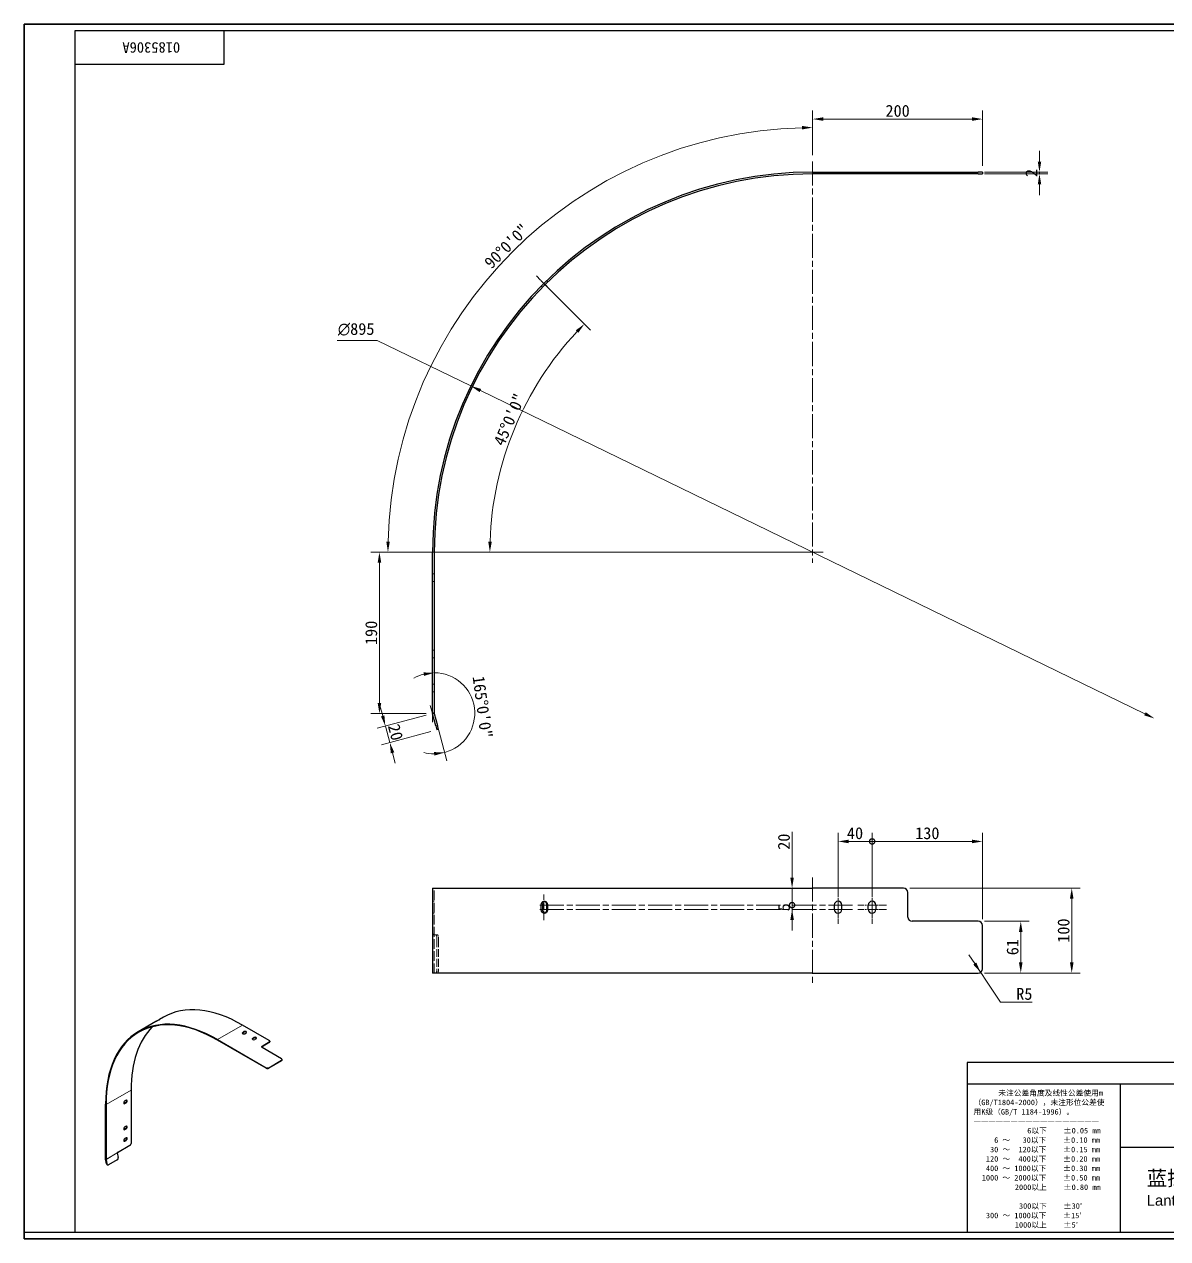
# Model space of a CAD drawing. Header units: millimetres. Extents: x 30 to 2073, y 27 to 1458.
# Drawn here: x 30 to 1376, y 27 to 1458 of the extents above; entities that cross this region are included whole.
import ezdxf
from ezdxf.enums import TextEntityAlignment as Align

# ---------------------------------------------------------------- set-up
doc = ezdxf.new("R2010")
doc.units = ezdxf.units.MM
doc.header["$LTSCALE"] = 5
doc.linetypes.add('CHAIN', pattern=[0.3543, 0.2362, -0.0295, 0.0591, -0.0295])
doc.linetypes.add('DASHED', pattern=[0.2067, 0.1654, -0.0413])
for name, color, linetype, lineweight in [('1', 7, 'Continuous', 18), ('可见 (ISO)', 7, 'Continuous', 25), ('可见窄的 (ISO)', 7, 'Continuous', 18), ('图框 (ISO)', 7, 'Continuous', 35), ('标题 (ISO)', 7, 'Continuous', 25)]:
    doc.layers.add(name, color=color, linetype=linetype, lineweight=lineweight)
for name, color, linetype, lineweight, true_color in [('中心标记 (ISO)', 1, 'CHAIN', 18, 0xff0000), ('中心线 (ISO)', 1, 'CHAIN', 18, 0xff0000), ('尺寸 (ISO)', 7, 'Continuous', 18, 0x008000), ('隐藏 (ISO)', 5, 'DASHED', 18, 0x0000ff)]:
    doc.layers.add(name, color=color, linetype=linetype, lineweight=lineweight, true_color=true_color)
doc.styles.add('文本样式164', font='SimSun.ttf')
doc.styles.add('文本样式165', font='SimSun.ttf')
doc.styles.add('文本样式74', font='SimSun.ttf')
doc.styles.add('最新国标', font='simfang.ttf')
doc.styles.add('注释文本 (ISO)', font='simfang.ttf')
doc.dimstyles.new('默认 (GB)', dxfattribs={"dimscale": 5, "dimtxt": 2.8, "dimasz": 2.5, "dimexe": 2, "dimexo": 1.5, "dimgap": 0.5, "dimtad": 1, "dimtoh": 1, "dimdsep": 46, "dimtxsty": '最新国标', "dimcen": 0.09, "dimdle": 10, "dimclrd": 256, "dimclre": 256, "dimclrt": 256, "dimaunit": 1, "dimadec": 3, "dimazin": 2, "dimtfac": 0.535714, "dimtdec": 3, "dimtmove": 0, "dimatfit": 3, "dimfxl": 0, "dimtolj": 1, "dimlwd": -1, "dimlwe": -1, "dimarcsym": 0})

# ---------------------------------------------------------------- blocks, each defined once
blk = doc.blocks.new('图框 最新国标')
at = {"layer": '图框 (ISO)'}
for p, q in [((6, 7), (6, 291.5)), ((6, 291.5), (414.5, 291.5)), ((6, 7), (6, 5.5)), ((6, 7), (6, 5.5)), ((414.5, 5.5), (6, 5.5))]:
    blk.add_line(p, q, dxfattribs=at)
at = {"layer": '图框 (ISO)', "color": 7, "linetype": 'Continuous', "lineweight": 25}
for p, q in [((18, 290), (413, 290)), ((18, 7), (18, 290)), ((18, 290), (413, 290)), ((53, 290), (53, 282)), ((53, 282), (18, 282)), ((413, 7), (6, 7)), ((413, 7), (18, 7))]:
    blk.add_line(p, q, dxfattribs=at)
at = {"layer": '图框 (ISO)', "style": '文本样式74'}
blk.add_attdef('零件代号_001', (42.7, 287.25), '', height=2.5, rotation=180, dxfattribs=at)
blk = doc.blocks.new('标题栏 最新国标')
at = {"layer": '标题 (ISO)'}
for p, q in [((381.98, -183.84), (196.98, -183.84)), ((196.98, -183.84), (196.98, -223.84)), ((254.48, -183.84), (254.48, -188.84)), ((269.48, -183.84), (269.48, -188.84)), ((281.48, -188.09), (281.48, -184.59)), ((281.48, -184.59), (286.48, -185.34)), ((286.48, -185.34), (286.48, -187.34)), ((289.48, -183.84), (289.48, -188.84)), ((381.98, -223.84), (381.98, -183.84)), ((383.48, -183.84), (383.48, -225.34)), ((286.48, -187.34), (281.48, -188.09)), ((196.98, -188.84), (381.98, -188.84)), ((232.98, -188.84), (232.98, -223.84)), ((321.98, -188.84), (321.98, -223.84)), ((321.98, -193.84), (381.98, -193.84)), ((321.98, -198.84), (381.98, -198.84)), ((351.98, -198.84), (351.98, -208.84)), ((321.98, -203.84), (232.98, -203.84)), ((321.98, -203.84), (381.98, -203.84)), ((321.98, -208.84), (381.98, -208.84)), ((321.98, -218.84), (381.98, -218.84)), ((196.98, -223.84), (381.98, -223.84)), ((383.48, -225.34), (196.98, -225.34))]:
    blk.add_line(p, q, dxfattribs=at)
at = {"layer": '标题 (ISO)', "linetype": 'CHAIN', "ltscale": 5.000333}
blk.add_line((274.98, -184.09), (274.98, -188.59), dxfattribs=at)
at = {"layer": '标题 (ISO)', "linetype": 'CHAIN', "ltscale": 15.834605}
blk.add_line((272.73, -186.34), (286.98, -186.34), dxfattribs=at)
at = {"layer": '标题 (ISO)'}
for radius in [1.75, 1]:
    blk.add_circle((274.98, -186.34), radius, dxfattribs=at)
at = {"layer": '1', "style": '文本样式164'}
for s, p in [('UNIT: mm', (261.98, -186.34)), ('材 料', (299.48, -186.34)), ('设 计', (327.98, -191.34)), ('制 图', (327.98, -196.34)), ('比 例', (327.98, -201.34)), ('重 量', (357.98, -201.34)), ('共 1  张', (336.98, -206.34)), ('第 1  张', (366.98, -206.34))]:
    blk.add_text(s, height=2, dxfattribs=at).set_placement(p, align=Align.MIDDLE_CENTER)
at = {"layer": '标题 (ISO)', "style": '注释文本 (ISO)'}
for s, insert, char_height, attachment_point, line_spacing_factor in [('\\fSimSun|b0|i0;{\\H1.3000;      未注公差角度及线性公差使用m\\P}\\fSimSun|b0|i0;{\\H1.3000;（GB/T1804-2000），未注形位公差使\\P}\\fSimSun|b0|i0;{\\H1.3000;用K级（GB/T 1184-1996）。\\P}\\fSimSun|b0|i0;{\\H1.3000;—————————————————\\P}\\fSimSun|b0|i0;{\\H1.3000;             6以下    ±0.05 mm\\P}\\fSimSun|b0|i0;{\\H1.3000;     6 ～   30以下    ±0.10 mm\\P}\\fSimSun|b0|i0;{\\H1.3000;    30 ～  120以下    ±0.15 mm\\P}\\fSimSun|b0|i0;{\\H1.3000;   120 ～  400以下    ±0.20 mm\\P}\\fSimSun|b0|i0;{\\H1.3000;   400 ～ 1000以下    ±0.30 mm\\P}\\fSimSun|b0|i0;{\\H1.3000;  1000 ～ 2000以下    ±0.50 mm\\P}\\fSimSun|b0|i0;{\\H1.3000;          2000以上    ±0.80 mm\\P}\\fSimSun|b0|i0;{\\H1.3000;\\P}\\fSimSun|b0|i0;{\\H1.3000;           300以下    ±30′\\P}\\fSimSun|b0|i0;{\\H1.3000;   300 ～ 1000以下    ±15′\\P}\\fSimSun|b0|i0;{\\H1.3000;          1000以上    ±5′}', (198.48, -206.63), 1.3, 4, 1.023913), ('{\\fMicrosoft YaHei|b0|i0|c134|p34;\\H1.75x;蓝探科工业自动化（江苏）有限公司\\P\\fArial|b0|i0|c0|p34;\\H0.71429x;Lantech Industrial Automation (Jiangsu) Co., Ltd\\fFangSong|b0|i0|c134|p49;.\\H1.15195x; }', (277.48, -213.84), 2, 5, 0.978695)]:
    blk.add_mtext(s, dxfattribs=dict(at, insert=insert, char_height=char_height, attachment_point=attachment_point, line_spacing_factor=line_spacing_factor))
at = {"layer": '标题 (ISO)', "attachment_point": 5, "style": '注释文本 (ISO)'}
for s, insert, char_height in [('\\fFangSong|b0|i0;零件号', (327.98, -211.84), 2), ('\\fSimSun|b0|i0;{\\H1.6000;未经蓝探科事先书面同意，严禁复制或发布此文件。}', (351.98, -221.34), 1.6)]:
    blk.add_mtext(s, dxfattribs=dict(at, insert=insert, char_height=char_height))
at = {"layer": '标题 (ISO)'}
for tag, p, height, style in [('材料_001', (320.09, -187.33), 2, '注释文本 (ISO)'), ('设计人_001', (353.65, -192.33), 2, '注释文本 (ISO)'), ('库存编号_001', (267.48, -198.12), 3.5, '文本样式165'), ('设计人_001', (353.65, -197.33), 2, '注释文本 (ISO)'), ('视图比例_001', (339.26, -202.33), 2, '注释文本 (ISO)'), ('质量\\P3;_001', (371.53, -202.3), 2, '注释文本 (ISO)'), ('零件代号_001', (347.9, -215.59), 3.5, '文本样式165')]:
    blk.add_attdef(tag, p, '', height=height, dxfattribs=dict(at, style=style))
blk = doc.blocks.new('_DotSmall')
at = {"color": 0, "linetype": 'ByBlock', "const_width": 0.5}
blk.add_lwpolyline([(-0.0625, 0, 1), (0.0625, 0, 1)], format="xyb", close=True, dxfattribs=at)
blk = doc.blocks.new('*D5')
at = {"layer": 'Defpoints', "color": 0, "transparency": 16777216}
for p in [(1028.1, 495.3), (988.1, 427.8), (1028.1, 427.8)]:
    blk.add_point(p, dxfattribs=at)
at = {"layer": '尺寸 (ISO)', "color": 116, "true_color": 0x00803f, "transparency": 16777216}
for p, q in [((988.1, 435.3), (988.1, 505.3)), ((1028.1, 435.3), (1028.1, 505.3)), ((1000.6, 495.3), (1028.1, 495.3))]:
    blk.add_line(p, q, dxfattribs=at)
blk.add_solid([(1000.6, 497.4), (1000.6, 493.2), (988.1, 495.3)], dxfattribs=at)
at = {"layer": '尺寸 (ISO)', "color": 116, "true_color": 0x00803f, "transparency": 16777216, "xscale": 12.5, "yscale": 12.5, "zscale": 12.5}
blk.add_blockref('_DotSmall', (1028.1, 495.3), dxfattribs=at)
at = {"layer": '尺寸 (ISO)', "transparency": 16777216, "insert": (1008, 504.9), "char_height": 14, "attachment_point": 5, "style": '最新国标'}
blk.add_mtext('\\A1;40', dxfattribs=at)
blk = doc.blocks.new('*D7')
at = {"layer": 'Defpoints', "color": 0, "transparency": 16777216}
for p in [(1158.1, 495.3), (1028.1, 427.8), (1158.1, 396.3)]:
    blk.add_point(p, dxfattribs=at)
at = {"layer": '尺寸 (ISO)', "color": 116, "true_color": 0x00803f, "transparency": 16777216}
for p, q in [((1028.1, 435.3), (1028.1, 505.3)), ((1158.1, 403.8), (1158.1, 505.3)), ((1028.1, 495.3), (1145.6, 495.3))]:
    blk.add_line(p, q, dxfattribs=at)
blk.add_solid([(1145.6, 497.4), (1145.6, 493.2), (1158.1, 495.3)], dxfattribs=at)
at = {"layer": '尺寸 (ISO)', "color": 116, "true_color": 0x00803f, "transparency": 16777216, "xscale": 12.5, "yscale": 12.5, "zscale": 12.5, "rotation": 180}
blk.add_blockref('_DotSmall', (1028.1, 495.3), dxfattribs=at)
at = {"layer": '尺寸 (ISO)', "transparency": 16777216, "insert": (1093.1, 504.9), "char_height": 14, "attachment_point": 5, "style": '最新国标'}
blk.add_mtext('\\A1;130', dxfattribs=at)
blk = doc.blocks.new('*D8')
at = {"layer": 'Defpoints', "color": 0, "transparency": 16777216}
for p in [(1153.1, 401.3), (1153.1, 340.3), (1203.1, 340.3)]:
    blk.add_point(p, dxfattribs=at)
at = {"layer": '尺寸 (ISO)', "color": 116, "true_color": 0x00803f, "transparency": 16777216}
for p, q in [((1160.6, 401.3), (1213.1, 401.3)), ((1203.1, 388.8), (1203.1, 352.8)), ((1160.6, 340.3), (1213.1, 340.3))]:
    blk.add_line(p, q, dxfattribs=at)
for points in [[(1201, 388.8), (1205.2, 388.8), (1203.1, 401.3)], [(1201, 352.8), (1205.2, 352.8), (1203.1, 340.3)]]:
    blk.add_solid(points, dxfattribs=at)
at = {"layer": '尺寸 (ISO)', "transparency": 16777216, "insert": (1193.5, 370.8), "char_height": 14, "attachment_point": 5, "rotation": 90, "style": '最新国标'}
blk.add_mtext('\\A1;61', dxfattribs=at)
blk = doc.blocks.new('*D9')
at = {"layer": 'Defpoints', "color": 0, "transparency": 16777216}
for p in [(1065.1, 440.3), (1153.1, 340.3), (1263.1, 340.3)]:
    blk.add_point(p, dxfattribs=at)
at = {"layer": '尺寸 (ISO)', "color": 116, "true_color": 0x00803f, "transparency": 16777216}
for p, q in [((1072.6, 440.3), (1273.1, 440.3)), ((1263.1, 427.8), (1263.1, 352.8)), ((1160.6, 340.3), (1273.1, 340.3))]:
    blk.add_line(p, q, dxfattribs=at)
for points in [[(1261, 427.8), (1265.2, 427.8), (1263.1, 440.3)], [(1261, 352.8), (1265.2, 352.8), (1263.1, 340.3)]]:
    blk.add_solid(points, dxfattribs=at)
at = {"layer": '尺寸 (ISO)', "transparency": 16777216, "insert": (1253.5, 390.3), "char_height": 14, "attachment_point": 5, "rotation": 90, "style": '最新国标'}
blk.add_mtext('\\A1;100', dxfattribs=at)
blk = doc.blocks.new('*D10')
at = {"layer": 'Defpoints', "color": 0, "transparency": 16777216}
for p in [(933.9, 420.3), (988.1, 420.3), (988.1, 415.3)]:
    blk.add_point(p, dxfattribs=at)
at = {"layer": '尺寸 (ISO)', "color": 116, "true_color": 0x00803f, "transparency": 16777216}
for p, q in [((933.9, 420.3), (933.9, 432.8)), ((933.9, 415.3), (933.9, 420.3)), ((933.9, 402.8), (933.9, 390.3))]:
    blk.add_line(p, q, dxfattribs=at)
blk.add_solid([(931.8, 402.8), (936, 402.8), (933.9, 415.3)], dxfattribs=at)
at = {"layer": '尺寸 (ISO)', "color": 116, "true_color": 0x00803f, "transparency": 16777216, "xscale": 12.5, "yscale": 12.5, "zscale": 12.5, "rotation": 270}
blk.add_blockref('_DotSmall', (933.9, 420.3), dxfattribs=at)
at = {"layer": '尺寸 (ISO)', "transparency": 16777216, "insert": (924.3, 417.8), "char_height": 14, "attachment_point": 5, "rotation": 90, "style": '最新国标'}
blk.add_mtext('\\A1;5', dxfattribs=at)
blk = doc.blocks.new('*D11')
at = {"layer": 'Defpoints', "color": 0, "transparency": 16777216}
for p in [(933.9, 440.3), (958.1, 440.3), (988.1, 420.3)]:
    blk.add_point(p, dxfattribs=at)
at = {"layer": '尺寸 (ISO)', "color": 116, "true_color": 0x00803f, "transparency": 16777216}
for p, q in [((933.9, 452.8), (933.9, 506.7)), ((933.9, 420.3), (933.9, 440.3)), ((933.9, 420.3), (933.9, 407.8))]:
    blk.add_line(p, q, dxfattribs=at)
blk.add_solid([(931.8, 452.8), (936, 452.8), (933.9, 440.3)], dxfattribs=at)
at = {"layer": '尺寸 (ISO)', "color": 116, "true_color": 0x00803f, "transparency": 16777216, "xscale": 12.5, "yscale": 12.5, "zscale": 12.5, "rotation": 90}
blk.add_blockref('_DotSmall', (933.9, 420.3), dxfattribs=at)
at = {"layer": '尺寸 (ISO)', "transparency": 16777216, "insert": (924.3, 495), "char_height": 14, "attachment_point": 5, "rotation": 90, "style": '最新国标'}
blk.add_mtext('\\A1;20', dxfattribs=at)
blk = doc.blocks.new('*D12')
at = {"layer": 'Defpoints', "color": 0, "transparency": 16777216}
for p in [(958.1, 1345.9), (958.1, 1295.9), (1158.1, 1283.4)]:
    blk.add_point(p, dxfattribs=at)
at = {"layer": '尺寸 (ISO)', "color": 116, "true_color": 0x00803f, "transparency": 16777216}
for p, q in [((958.1, 1303.4), (958.1, 1355.9)), ((1145.6, 1345.9), (970.6, 1345.9)), ((1158.1, 1290.9), (1158.1, 1355.9))]:
    blk.add_line(p, q, dxfattribs=at)
for points in [[(970.6, 1348), (970.6, 1343.8), (958.1, 1345.9)], [(1145.6, 1348), (1145.6, 1343.8), (1158.1, 1345.9)]]:
    blk.add_solid(points, dxfattribs=at)
at = {"layer": '尺寸 (ISO)', "transparency": 16777216, "insert": (1058.1, 1355.5), "char_height": 14, "attachment_point": 5, "style": '最新国标'}
blk.add_mtext('\\A1;200', dxfattribs=at)
blk = doc.blocks.new('*D13')
at = {"layer": 'Defpoints', "color": 0, "transparency": 16777216}
for p in [(958.1, 1295.9), (708.1, 1268.9), (950.6, 835.9), (958.1, 835.9)]:
    blk.add_point(p, dxfattribs=at)
at = {"layer": '尺寸 (ISO)', "color": 116, "true_color": 0x00803f, "transparency": 16777216}
for p, q in [((958.1, 1303.4), (958.1, 1345.9)), ((943.1, 835.9), (448.1, 835.9))]:
    blk.add_line(p, q, dxfattribs=at)
blk.add_arc((958.1, 835.9), 500, 91.4324, 178.5676, dxfattribs=at)
for points in [[(945.6, 1337.8), (945.6, 1333.7), (958.1, 1335.9)], [(460.3, 848.4), (456.2, 848.4), (458.1, 835.9)]]:
    blk.add_solid(points, dxfattribs=at)
at = {"layer": '尺寸 (ISO)', "transparency": 16777216, "insert": (597.8, 1196.2), "char_height": 14, "attachment_point": 5, "rotation": 45, "style": '最新国标'}
blk.add_mtext('\\A1;90°0\'0"', dxfattribs=at)
blk = doc.blocks.new('*D14')
at = {"layer": 'Defpoints', "color": 0, "transparency": 16777216}
for p in [(632.8, 1161.2), (591, 934.3), (950.6, 835.9), (958.1, 835.9)]:
    blk.add_point(p, dxfattribs=at)
at = {"layer": '尺寸 (ISO)', "color": 116, "true_color": 0x00803f, "transparency": 16777216}
blk.add_line((638.1, 1155.8), (696.5, 1097.5), dxfattribs=at)
blk.add_arc((958.1, 835.9), 380, 136.8848, 178.1152, dxfattribs=at)
for points in [[(679.2, 1097.1), (682.2, 1094.2), (689.4, 1104.6)], [(580.4, 848.4), (576.2, 848.4), (578.1, 835.9)]]:
    blk.add_solid(points, dxfattribs=at)
at = {"layer": '尺寸 (ISO)', "transparency": 16777216, "insert": (601.1, 992), "char_height": 14, "attachment_point": 5, "rotation": 66.382, "style": '最新国标'}
blk.add_mtext('\\A1;45°0\'0"', dxfattribs=at)
blk = doc.blocks.new('*D15')
at = {"layer": 'Defpoints', "color": 0, "transparency": 16777216}
for p in [(448.1, 835.9), (498.1, 835.9), (510.6, 645.9)]:
    blk.add_point(p, dxfattribs=at)
at = {"layer": '尺寸 (ISO)', "color": 116, "true_color": 0x00803f, "transparency": 16777216}
for p, q in [((490.6, 835.9), (438.1, 835.9)), ((448.1, 658.4), (448.1, 823.4)), ((503.1, 645.9), (438.1, 645.9))]:
    blk.add_line(p, q, dxfattribs=at)
for points in [[(446, 823.4), (450.2, 823.4), (448.1, 835.9)], [(446, 658.4), (450.2, 658.4), (448.1, 645.9)]]:
    blk.add_solid(points, dxfattribs=at)
at = {"layer": '尺寸 (ISO)', "transparency": 16777216, "insert": (438.5, 740.9), "char_height": 14, "attachment_point": 5, "rotation": 90, "style": '最新国标'}
blk.add_mtext('\\A1;190', dxfattribs=at)
blk = doc.blocks.new('*D16')
at = {"layer": 'Defpoints', "color": 0, "transparency": 16777216}
for p in [(510.6, 645.9), (515.8, 626.6), (460.3, 611.7)]:
    blk.add_point(p, dxfattribs=at)
at = {"layer": '尺寸 (ISO)', "color": 116, "true_color": 0x00803f, "transparency": 16777216}
for p, q in [((503.3, 644), (445.5, 628.5)), ((451.9, 643.1), (448.7, 655.2)), ((455.1, 631), (460.3, 611.7)), ((508.5, 624.6), (450.7, 609.1)), ((463.6, 599.6), (466.8, 587.6))]:
    blk.add_line(p, q, dxfattribs=at)
for points in [[(453.9, 643.7), (449.9, 642.6), (455.1, 631)], [(465.6, 600.2), (461.5, 599.1), (460.3, 611.7)]]:
    blk.add_solid(points, dxfattribs=at)
at = {"layer": '尺寸 (ISO)', "transparency": 16777216, "insert": (467, 623.9), "char_height": 14, "attachment_point": 5, "rotation": 285, "style": '最新国标'}
blk.add_mtext('\\A1;20', dxfattribs=at)
blk = doc.blocks.new('*D17')
at = {"layer": 'Defpoints', "color": 0, "transparency": 16777216}
for p in [(1153.1, 1283.4), (1153.1, 1281.4), (1225.1, 1281.4)]:
    blk.add_point(p, dxfattribs=at)
at = {"layer": '尺寸 (ISO)', "color": 116, "true_color": 0x00803f, "transparency": 16777216}
for p, q in [((1225.1, 1295.9), (1225.1, 1308.4)), ((1160.6, 1283.4), (1235.1, 1283.4)), ((1160.6, 1281.4), (1235.1, 1281.4)), ((1225.1, 1283.4), (1225.1, 1281.4)), ((1225.1, 1268.9), (1225.1, 1256.4))]:
    blk.add_line(p, q, dxfattribs=at)
for points in [[(1223.1, 1295.9), (1227.2, 1295.9), (1225.1, 1283.4)], [(1223.1, 1268.9), (1227.2, 1268.9), (1225.1, 1281.4)]]:
    blk.add_solid(points, dxfattribs=at)
at = {"layer": '尺寸 (ISO)', "transparency": 16777216, "insert": (1215.6, 1282.4), "char_height": 14, "attachment_point": 5, "rotation": 90, "style": '最新国标'}
blk.add_mtext('\\A1;2', dxfattribs=at)
blk = doc.blocks.new('*D18')
at = {"layer": 'Defpoints', "color": 0, "transparency": 16777216}
for p in [(1153.1, 345.3), (1155.9, 341.1)]:
    blk.add_point(p, dxfattribs=at)
at = {"layer": '尺寸 (ISO)', "color": 116, "true_color": 0x00803f, "transparency": 16777216}
for p, q in [((1148.9, 351.5), (1142, 361.9)), ((1153.1, 345.3), (1155.9, 341.1)), ((1155.9, 341.1), (1162.8, 330.7)), ((1179.3, 306.1), (1162.8, 330.7)), ((1216.6, 306.1), (1179.3, 306.1))]:
    blk.add_line(p, q, dxfattribs=at)
blk.add_solid([(1150.7, 352.7), (1147.2, 350.3), (1155.9, 341.1)], dxfattribs=at)
at = {"layer": '尺寸 (ISO)', "transparency": 16777216, "insert": (1207.3, 315.7), "char_height": 14, "attachment_point": 5, "style": '最新国标'}
blk.add_mtext('\\A1;R5', dxfattribs=at)
blk = doc.blocks.new('*D26')
at = {"layer": 'Defpoints', "color": 0, "transparency": 16777216}
for p in [(512.6, 835.9), (512.6, 646.2), (514.5, 638.9), (557.5, 629.8)]:
    blk.add_point(p, dxfattribs=at)
at = {"layer": '尺寸 (ISO)', "color": 116, "true_color": 0x00803f, "transparency": 16777216}
blk.add_line((516.5, 631.7), (527.5, 590.4), dxfattribs=at)
for start, end in [(105.0432, 120.0863), (285, 90), (254.9137, 269.9568)]:
    blk.add_arc((512.6, 646.2), 47.7, start, end, dxfattribs=at)
for points in [[(499.9, 694.3), (500.5, 690.2), (512.6, 693.9)], [(512.3, 600.5), (512.8, 596.4), (525, 600)]]:
    blk.add_solid(points, dxfattribs=at)
at = {"layer": '尺寸 (ISO)', "transparency": 16777216, "insert": (569.4, 653.6), "char_height": 14, "attachment_point": 5, "rotation": 277.5, "style": '最新国标'}
blk.add_mtext('\\A1;165°0\'0"', dxfattribs=at)
blk = doc.blocks.new('*D27')
at = {"layer": 'Defpoints', "color": 0, "transparency": 16777216}
for p in [(555.7, 1031.7), (1360.5, 640.1)]:
    blk.add_point(p, dxfattribs=at)
at = {"layer": '尺寸 (ISO)', "color": 116, "true_color": 0x00803f, "transparency": 16777216}
for p, q in [((445.5, 1085.3), (398.5, 1085.3)), ((555.7, 1031.7), (445.5, 1085.3)), ((1349.3, 645.6), (566.9, 1026.2))]:
    blk.add_line(p, q, dxfattribs=at)
for points in [[(567.8, 1028.1), (566, 1024.3), (555.7, 1031.7)], [(1350.2, 647.5), (1348.4, 643.7), (1360.5, 640.1)]]:
    blk.add_solid(points, dxfattribs=at)
at = {"layer": '尺寸 (ISO)', "transparency": 16777216, "insert": (420.7, 1098.3), "char_height": 14, "attachment_point": 5, "style": '最新国标'}
blk.add_mtext('\\A1;\\fAIGDT|b0|i0;n\\fFangSong|b0|i0;895', dxfattribs=at)

msp = doc.modelspace()

# ---------------------------------------------------------------- linework, layer by layer
at = {"layer": '中心标记 (ISO)', "ltscale": 23.990969}
for p, q in [((958.0944, 1295.8991), (958.0944, 823.3991)), ((970.5944, 835.8991), (498.0944, 835.8991)), ((1005.0944, 420.2717), (636.9784, 420.2717)), ((1005.0944, 415.2717), (636.9784, 415.2717))]:
    msp.add_line(p, q, dxfattribs=at)
at = {"layer": '中心标记 (ISO)', "ltscale": 6.556024}
for p, q in [((988.0944, 437.2717), (988.0944, 407.7717)), ((1028.0944, 437.2717), (1028.0944, 407.7717)), ((988.0944, 427.7717), (988.0944, 398.2717)), ((1028.0944, 427.7717), (1028.0944, 398.2717))]:
    msp.add_line(p, q, dxfattribs=at)
at = {"layer": '中心标记 (ISO)', "ltscale": 7.55611}
for p, q in [((1045.0944, 420.2717), (1011.0944, 420.2717)), ((1045.0944, 415.2717), (1011.0944, 415.2717))]:
    msp.add_line(p, q, dxfattribs=at)
at = {"layer": '中心线 (ISO)', "ltscale": 6.000443}
msp.add_line((632.8412, 1161.1522), (651.9332, 1142.0603), dxfattribs=at)
at = {"layer": '中心线 (ISO)', "ltscale": 23.990969}
msp.add_line((958.0944, 452.7717), (958.0944, 327.7717), dxfattribs=at)
at = {"layer": '中心线 (ISO)', "ltscale": 6.667144}
msp.add_line((641.6801, 402.7717), (641.6801, 432.7717), dxfattribs=at)
at = {"layer": '可见 (ISO)'}
for p, q in [((958.0944, 1283.3991), (1153.0944, 1283.3991)), ((1153.0944, 1281.3991), (958.0944, 1281.3991)), ((1158.0944, 1283.3991), (1153.0944, 1283.3991)), ((1153.0944, 1281.3991), (1158.0944, 1281.3991)), ((1158.0944, 1283.3991), (1158.0944, 1281.3991)), ((510.5944, 646.4257), (510.5944, 835.8991)), ((512.5944, 835.8991), (512.5944, 646.4257)), ((510.5944, 646.4257), (510.5944, 645.8991)), ((510.5944, 645.8991), (510.6292, 645.8991)), ((514.4766, 631.4102), (510.7307, 645.3904)), ((512.6625, 645.9081), (516.4085, 631.9279)), ((514.4766, 631.4102), (515.7707, 626.5806)), ((517.7026, 627.0982), (516.4085, 631.9279)), ((517.7026, 627.0982), (515.7707, 626.5806)), ((510.5944, 440.2717), (510.5944, 340.2717)), ((510.5944, 440.2717), (958.0944, 440.2717)), ((1065.0944, 440.2717), (958.0944, 440.2717)), ((1070.0944, 406.2717), (1070.0944, 435.2717)), ((638.4981, 415.2717), (638.4981, 420.2717)), ((639.9124, 420.2717), (639.9124, 415.2717)), ((644.8621, 420.2717), (644.8621, 415.2717)), ((983.5944, 420.2717), (983.5944, 415.2717)), ((992.5944, 415.2717), (992.5944, 420.2717)), ((1023.5944, 415.2717), (1023.5944, 420.2717)), ((1032.5944, 420.2717), (1032.5944, 415.2717)), ((1153.0944, 401.2717), (1075.0944, 401.2717)), ((1158.0944, 345.2717), (1158.0944, 396.2717)), ((958.0944, 340.2717), (510.5944, 340.2717)), ((958.0944, 340.2717), (1153.0944, 340.2717)), ((193.7141, 288.2873), (189.1473, 285.6507)), ((185.0225, 283.2692), (164.2513, 271.2769)), ((188.7637, 285.4183), (187.2906, 284.5678)), ((318.4684, 260.8511), (286.9432, 279.0522)), ((257.4805, 262.0419), (314.9329, 228.8717)), ((314.9329, 228.1913), (257.4805, 261.3615)), ((288.5637, 271.3125), (287.0905, 270.462)), ((287.0905, 269.7816), (288.5637, 270.6321)), ((289.7422, 268.9311), (291.2153, 269.7816)), ((298.8757, 263.6579), (300.3488, 264.5084)), ((300.3488, 263.828), (298.8757, 262.9774)), ((303.0005, 262.9774), (301.5273, 262.1269)), ((309.9242, 254.2171), (318.4684, 259.1501)), ((318.4684, 258.4697), (309.9242, 253.5367)), ((319.0786, 260.0006), (319.0786, 259.3202)), ((332.9052, 239.248), (309.9242, 252.5161)), ((317.8792, 228.8717), (332.9052, 237.547)), ((332.9052, 236.8666), (317.8792, 228.1913)), ((333.5154, 237.7171), (333.5154, 238.3975)), ((155.6865, 202.5907), (155.6865, 139.6524)), ((125.6345, 121.4604), (125.6345, 185.9206)), ((149.2047, 187.7917), (147.7316, 186.9412)), ((149.794, 190.5134), (148.3208, 189.6628)), ((148.3208, 186.601), (149.794, 187.4515)), ((126.2238, 185.5804), (126.2238, 121.1202)), ((149.794, 159.8947), (148.3208, 159.0442)), ((149.2047, 157.1731), (147.7316, 156.3226)), ((149.2047, 143.5648), (147.7316, 142.7143)), ((148.3208, 155.9824), (149.794, 156.8329)), ((149.794, 146.2865), (148.3208, 145.436)), ((148.3208, 142.3741), (149.794, 143.2246)), ((139.7766, 129.106), (139.482, 128.9359)), ((139.482, 128.9359), (139.7766, 128.7658)), ((139.482, 128.9359), (139.482, 128.7749)), ((154.2134, 137.1009), (139.7766, 128.7658)), ((139.7766, 128.7658), (139.7766, 129.106)), ((126.7783, 115.6917), (125.6747, 121.085)), ((126.2438, 120.9325), (127.3475, 115.5391)), ((127.7123, 114.5298), (128.2814, 114.3773)), ((139.5139, 120.4801), (129.2019, 114.5265)), ((139.5021, 128.5872), (140.6058, 123.1938))]:
    msp.add_line(p, q, dxfattribs=at)
for centre, radius, start, end in [((958.0944, 835.8991), 447.5, 90, 180), ((958.0944, 835.8991), 445.5, 90, 180), ((514.5944, 646.4257), 4, 180, 195), ((514.5944, 646.4257), 2, 180, 195), ((1065.0944, 435.2717), 5, 0, 90), ((988.0944, 420.2717), 4.5, 0, 180), ((988.0944, 415.2717), 4.5, 180, 0), ((1028.0944, 420.2717), 4.5, 0, 180), ((1028.0944, 415.2717), 4.5, 180, 0), ((1075.0944, 406.2717), 5, 180, 270), ((1153.0944, 396.2717), 5, 0, 90), ((1153.0944, 345.2717), 5, 270, 0)]:
    msp.add_arc(centre, radius, start, end, dxfattribs=at)
for centre, major_axis, ratio, start_param, end_param in [((286.9432, 126.8096), (-93.2292, 161.4777), 0.577350269, 5.497787144, 6.283185307), ((257.4805, 109.7993), (-93.2292, 161.4777), 0.577350269, 5.497787144, 7.068583471), ((257.4805, 109.7993), (-92.8125, 160.756), 0.577350269, 5.497787144, 7.068583471), ((286.9432, 126.8096), (-92.8125, 160.756), 0.577350269, 0.159396171, 0.785398163), ((288.4164, 269.6965), (-1.875, 0), 0.577350269, 5.497787144, 8.639379797), ((288.4164, 269.0161), (-1.875, 0), 0.577350269, 5.497787144, 5.963498048), ((289.8895, 270.547), (1.875, 0), 0.577350269, 5.497787144, 8.639379797), ((289.8895, 269.8666), (1.875, 0), 0.577350269, 0.319687259, 2.35619449), ((300.2015, 262.8924), (-1.875, 0), 0.577350269, 5.497787144, 8.639379797), ((300.2015, 262.212), (-1.875, 0), 0.577350269, 5.497787144, 5.963498048), ((301.6746, 263.7429), (1.875, 0), 0.577350269, 5.497787144, 8.639379797), ((301.6746, 263.0625), (1.875, 0), 0.577350269, 0.319687259, 2.35619449), ((316.9953, 260.0006), (2.0833, 0), 0.577350269, 5.497787144, 7.068583471), ((316.9953, 259.3202), (2.0833, 0), 0.577350269, 5.497787144, 6.283185307), ((311.3973, 253.3666), (-2.0833, 0), 0.577350269, 5.497787144, 7.068583471), ((311.3973, 252.6862), (-2.0833, 0), 0.577350269, 5.497787144, 5.996428755), ((316.406, 229.7222), (2.0833, 0), 0.577350269, 3.926990817, 5.497787144), ((331.432, 238.3975), (2.0833, 0), 0.577350269, 5.497787144, 7.068583471), ((331.432, 237.7171), (2.0833, 0), 0.577350269, 5.497787144, 6.283185307), ((316.406, 229.0418), (-2.0833, 0), 0.577350269, 0.785398163, 2.35619449), ((148.3208, 188.1319), (-0.9375, -1.6238), 0.577350269, 3.926990817, 7.068583471), ((147.7316, 188.4721), (-0.9375, -1.6238), 0.577350269, 0.319687259, 0.785398163), ((149.2047, 189.3226), (0.9375, 1.6238), 0.577350269, 3.926990817, 5.963498048), ((149.794, 188.9824), (0.9375, 1.6238), 0.577350269, 3.926990817, 7.068583471), ((148.3208, 157.5133), (-0.9375, -1.6238), 0.577350269, 3.926990817, 7.068583471), ((149.2047, 158.704), (0.9375, 1.6238), 0.577350269, 3.926990817, 5.963498048), ((149.794, 158.3638), (0.9375, 1.6238), 0.577350269, 3.926990817, 7.068583471), ((148.3208, 143.905), (-0.9375, -1.6238), 0.577350269, 3.926990817, 7.068583471), ((147.7316, 157.8535), (-0.9375, -1.6238), 0.577350269, 0.319687259, 0.785398163), ((149.2047, 145.0957), (0.9375, 1.6238), 0.577350269, 3.926990817, 5.963498048), ((149.794, 144.7555), (0.9375, 1.6238), 0.577350269, 3.926990817, 7.068583471), ((140.0713, 128.4347), (0.4167, -0.7217), 0.577350269, 3.926990817, 4.188790205), ((147.7316, 144.2452), (-0.9375, -1.6238), 0.577350269, 0.319687259, 0.785398163), ((154.2134, 138.8019), (1.0417, 1.8042), 0.577350269, 3.926990817, 5.497787144), ((126.813, 120.78), (-0.8333, 1.4434), 0.577350269, 0.785398163, 1.047197551), ((126.813, 120.78), (0.4167, -0.7217), 0.577350269, 3.926990817, 4.188790205), ((128.2515, 116.5422), (-0.5392, -2.0123), 0.707106781, 5.327868689, 6.283185307), ((128.8206, 116.3897), (-0.5392, -2.0123), 0.707106781, 5.327868689, 6.898665016), ((139.1326, 122.3433), (0.5392, 2.0123), 0.707106781, 3.757072362, 5.327868689)]:
    msp.add_ellipse(centre, major_axis=major_axis, ratio=ratio, start_param=start_param, end_param=end_param, dxfattribs=at)
for points, knots in [([(638.4981, 420.2717), (638.4981, 420.8368), (638.5771, 421.4395), (638.8988, 422.5482), (639.1416, 423.0542), (639.7026, 423.8532), (640.0582, 424.1996), (640.8392, 424.6588), (641.2645, 424.7717), (641.6641, 424.7717)], [-1.3560819107, -1.3560819107, -1.3560819107, -1.3560819107, -1.1865716719, -1.1865716719, -1.017061433, -1.017061433, -0.8475511942, -0.8475511942, -0.6780409554, -0.6780409554, -0.6780409554, -0.6780409554]), ([(641.6641, 410.7717), (641.2645, 410.7717), (640.8392, 410.8847), (640.0582, 411.3439), (639.7026, 411.6902), (639.1416, 412.4893), (638.8988, 412.9953), (638.5771, 414.104), (638.4981, 414.7067), (638.4981, 415.2717)], [0.6780409554, 0.6780409554, 0.6780409554, 0.6780409554, 0.8475511942, 0.8475511942, 1.017061433, 1.017061433, 1.1865716719, 1.1865716719, 1.3560819107, 1.3560819107, 1.3560819107, 1.3560819107]), ([(642.3722, 424.6581), (642.1992, 424.6024), (642.028, 424.5262), (641.4725, 424.1996), (641.1168, 423.8532), (640.5558, 423.0542), (640.3131, 422.5482), (639.9914, 421.4395), (639.9124, 420.8368), (639.9124, 420.2717)], [0.7759049151, 0.7759049151, 0.7759049151, 0.7759049151, 0.8475512493, 0.8475512493, 1.0170614991, 1.0170614991, 1.186571749, 1.186571749, 1.3560819989, 1.3560819989, 1.3560819989, 1.3560819989]), ([(639.9124, 415.2717), (639.9124, 414.7067), (639.9914, 414.104), (640.3131, 412.9953), (640.5558, 412.4893), (641.1168, 411.6902), (641.4725, 411.3439), (642.028, 411.0172), (642.1992, 410.941), (642.3722, 410.8854)], [-1.3560819989, -1.3560819989, -1.3560819989, -1.3560819989, -1.186571749, -1.186571749, -1.0170614991, -1.0170614991, -0.8475512493, -0.8475512493, -0.7759049151, -0.7759049151, -0.7759049151, -0.7759049151]), ([(641.6641, 424.7717), (642.0636, 424.7717), (642.4906, 424.6588), (643.2776, 424.1996), (643.6375, 423.8532), (644.2066, 423.0542), (644.4536, 422.5482), (644.7814, 421.4395), (644.8621, 420.8368), (644.8621, 420.2717)], [-0.6780409554, -0.6780409554, -0.6780409554, -0.6780409554, -0.5085307166, -0.5085307166, -0.3390204777, -0.3390204777, -0.1695102389, -0.1695102389, 0, 0, 0, 0]), ([(644.8621, 415.2717), (644.8621, 414.7067), (644.7814, 414.104), (644.4536, 412.9953), (644.2066, 412.4893), (643.6375, 411.6902), (643.2776, 411.3439), (642.4906, 410.8847), (642.0636, 410.7717), (641.6641, 410.7717)], [0, 0, 0, 0, 0.1695102389, 0.1695102389, 0.3390204777, 0.3390204777, 0.5085307166, 0.5085307166, 0.6780409554, 0.6780409554, 0.6780409554, 0.6780409554]), ([(187.2906, 284.5678), (187.1241, 284.4717), (186.9228, 284.356), (186.4995, 284.1137), (186.2777, 283.9871), (185.8746, 283.7571), (185.6665, 283.6384), (185.2993, 283.4285), (185.1403, 283.3372), (185.0225, 283.2692)], [0, 0, 0, 0, 0.1695102389, 0.1695102389, 0.3390204777, 0.3390204777, 0.5085307166, 0.5085307166, 0.6780409554, 0.6780409554, 0.6780409554, 0.6780409554]), ([(187.0897, 284.4521), (187.2076, 284.5204), (187.3353, 284.5945), (187.6775, 284.7938), (187.8981, 284.9226), (188.2988, 285.1567), (188.5056, 285.2776), (188.871, 285.4906), (189.0296, 285.5827), (189.1473, 285.6507)], [-1.2923630423, -1.2923630423, -1.2923630423, -1.2923630423, -1.1865716719, -1.1865716719, -1.017061433, -1.017061433, -0.8475511942, -0.8475511942, -0.6780409554, -0.6780409554, -0.6780409554, -0.6780409554]), ([(189.1473, 285.6507), (189.2651, 285.7186), (189.3576, 285.7715), (189.4542, 285.8252), (189.4582, 285.8261), (189.3904, 285.7842), (189.3141, 285.7387), (189.084, 285.6038), (188.9302, 285.5144), (188.7637, 285.4183)], [-0.6780409554, -0.6780409554, -0.6780409554, -0.6780409554, -0.5085307166, -0.5085307166, -0.3390204777, -0.3390204777, -0.1695102389, -0.1695102389, 0, 0, 0, 0])]:
    msp.add_open_spline(points, degree=3, knots=knots, dxfattribs=at)
at = {"layer": '可见窄的 (ISO)'}
for p, q in [((286.9432, 279.0522), (257.4805, 262.0419)), ((257.4805, 262.0419), (257.4805, 261.3615)), ((287.0905, 270.462), (287.0905, 269.7816)), ((288.5637, 271.3125), (288.5637, 270.6321)), ((298.8757, 263.6579), (298.8757, 262.9774)), ((300.3488, 264.5084), (300.3488, 263.828)), ((318.4684, 259.1501), (318.4684, 258.4697)), ((309.9242, 253.5367), (309.9242, 254.2171)), ((314.9329, 228.1913), (314.9329, 228.8717)), ((317.8792, 228.8717), (317.8792, 228.1913)), ((332.9052, 237.547), (332.9052, 236.8666)), ((126.2238, 185.5804), (155.6865, 202.5907)), ((125.6345, 185.9206), (126.2238, 185.5804)), ((147.7316, 186.9412), (148.3208, 186.601)), ((149.2047, 187.7917), (149.794, 187.4515)), ((147.7316, 156.3226), (148.3208, 155.9824)), ((149.2047, 157.1731), (149.794, 156.8329)), ((149.2047, 143.5648), (149.794, 143.2246)), ((139.482, 128.7749), (126.2238, 121.1202)), ((147.7316, 142.7143), (148.3208, 142.3741)), ((126.2238, 121.1202), (125.6345, 121.4604)), ((125.6747, 121.085), (126.2438, 120.9325)), ((126.2438, 120.9325), (139.5021, 128.5872)), ((126.7783, 115.6917), (127.3475, 115.5391))]:
    msp.add_line(p, q, dxfattribs=at)
at = {"layer": '尺寸 (ISO)'}
for q in [(508.0062, 655.5584), (508.0062, 655.5584), (510.5944, 635.8991), (510.5944, 635.8991)]:
    msp.add_line((510.5944, 645.8991), q, dxfattribs=at)
at = {"layer": '隐藏 (ISO)', "ltscale": 0.761779}
for p, q in [((983.5944, 1283.3991), (983.5944, 1281.3991)), ((992.5944, 1283.3991), (992.5944, 1281.3991)), ((1023.5944, 1283.3991), (1023.5944, 1281.3991)), ((1032.5944, 1283.3991), (1032.5944, 1281.3991)), ((1070.0944, 1281.3991), (1070.0944, 1283.3991)), ((510.5944, 810.3991), (512.5944, 810.3991)), ((510.5944, 801.3991), (512.5944, 801.3991)), ((510.5944, 720.3991), (512.5944, 720.3991)), ((510.5944, 711.3991), (512.5944, 711.3991)), ((510.5944, 680.3991), (512.5944, 680.3991)), ((510.5944, 671.3991), (512.5944, 671.3991)), ((510.5944, 646.8991), (512.5944, 646.8991)), ((512.5944, 424.7717), (510.5944, 424.7717)), ((641.6641, 424.7717), (643.0783, 424.7717)), ((512.5944, 410.7717), (510.5944, 410.7717)), ((641.6641, 410.7717), (643.0783, 410.7717)), ((510.5944, 386.2717), (512.5944, 386.2717)), ((510.5944, 385.2717), (512.5944, 385.2717))]:
    msp.add_line(p, q, dxfattribs=at)
at = {"layer": '隐藏 (ISO)', "ltscale": 0.761817}
for p, q in [((638.4981, 1149.1314), (639.9124, 1147.7171)), ((644.8621, 1155.4954), (646.2763, 1154.0811))]:
    msp.add_line(p, q, dxfattribs=at)
at = {"layer": '隐藏 (ISO)', "ltscale": 0.748516}
msp.add_line((510.6292, 645.8991), (512.5944, 645.8991), dxfattribs=at)
at = {"layer": '隐藏 (ISO)', "ltscale": 0.200506}
msp.add_line((512.5944, 645.8991), (512.5944, 646.4257), dxfattribs=at)
at = {"layer": '隐藏 (ISO)', "ltscale": 13.822656}
msp.add_line((512.5944, 340.2717), (512.5944, 440.2717), dxfattribs=at)
at = {"layer": '隐藏 (ISO)', "ltscale": 1.904597}
msp.add_line((646.2763, 415.2717), (646.2763, 420.2717), dxfattribs=at)
at = {"layer": '隐藏 (ISO)', "ltscale": 0.199359}
msp.add_line((512.5944, 385.2717), (512.6625, 385.2717), dxfattribs=at)
at = {"layer": '隐藏 (ISO)', "ltscale": 5.513383}
msp.add_line((512.6625, 385.2717), (516.4085, 385.2717), dxfattribs=at)
at = {"layer": '隐藏 (ISO)', "ltscale": 11.288502}
for p, q in [((515.7707, 380.2717), (515.7707, 345.2717)), ((517.7026, 380.2717), (517.7026, 345.2717))]:
    msp.add_line(p, q, dxfattribs=at)
at = {"layer": '隐藏 (ISO)', "ltscale": 2.991791}
for centre, major_axis, start_param, end_param in [((514.4766, 380.2717), (0, 5), 4.71238898, 6.283185307), ((516.4085, 380.2717), (0, 5), 4.71238898, 6.283185307), ((514.4766, 345.2717), (0, -5), 0, 1.570796327), ((516.4085, 345.2717), (0, -5), 0, 1.570796327)]:
    msp.add_ellipse(centre, major_axis=major_axis, ratio=0.258819045, start_param=start_param, end_param=end_param, dxfattribs=at)
at = {"layer": '隐藏 (ISO)', "ltscale": 3.07632}
for points, knots in [([(646.2763, 420.2717), (646.2763, 420.8368), (646.1956, 421.4395), (645.8679, 422.5482), (645.6209, 423.0542), (645.0518, 423.8532), (644.6918, 424.1996), (643.9048, 424.6588), (643.4778, 424.7717), (642.8476, 424.7717), (642.6084, 424.7341), (642.3722, 424.6581)], [0, 0, 0, 0, 0.1695102499, 0.1695102499, 0.3390204998, 0.3390204998, 0.5085307496, 0.5085307496, 0.6780409995, 0.6780409995, 0.7759049151, 0.7759049151, 0.7759049151, 0.7759049151]), ([(642.3722, 410.8854), (642.6084, 410.8094), (642.8476, 410.7717), (643.4778, 410.7717), (643.9048, 410.8847), (644.6918, 411.3439), (645.0518, 411.6902), (645.6209, 412.4893), (645.8679, 412.9953), (646.1956, 414.104), (646.2763, 414.7067), (646.2763, 415.2717)], [-0.7759049151, -0.7759049151, -0.7759049151, -0.7759049151, -0.6780409995, -0.6780409995, -0.5085307496, -0.5085307496, -0.3390204998, -0.3390204998, -0.1695102499, -0.1695102499, 0, 0, 0, 0])]:
    msp.add_open_spline(points, degree=3, knots=knots, dxfattribs=at)

# ---------------------------------------------------------------- block references
at = {"xscale": 5, "yscale": 5, "zscale": 5}
msp.add_blockref('图框 最新国标', (0, 0), dxfattribs=at).add_auto_attribs({'零件代号_001': '0185306A'})
ref = msp.add_blockref('标题栏 最新国标', (155.0873, 1154.2214), dxfattribs=dict(xscale=5, yscale=5, zscale=5))
ref.add_attrib('零件代号_001', '0185306A', (1894.602, 76.25), dxfattribs={"layer": '标题 (ISO)', "height": 17.5, "style": '文本样式165'})
ref.add_attrib('库存编号_001', '护栏挡板', (1492.493, 163.6034), dxfattribs={"layer": '标题 (ISO)', "height": 17.5, "style": '文本样式165'})
ref.add_attrib('质量\\P3;_001', '无', (2012.7143, 142.7), dxfattribs={"layer": '标题 (ISO)', "height": 10, "style": '注释文本 (ISO)'})
ref.add_attrib('视图比例_001', '1 : 5', (1851.4, 142.5857), dxfattribs={"layer": '标题 (ISO)', "height": 10, "style": '注释文本 (ISO)'})
ref.add_attrib('设计人_001', 'LIA012', (1923.3429, 192.5571), dxfattribs={"layer": '标题 (ISO)', "height": 10, "style": '注释文本 (ISO)'})
ref.add_attrib('设计人_001', 'LIA012', (1923.3429, 167.5571), dxfattribs={"layer": '标题 (ISO)', "height": 10, "style": '注释文本 (ISO)'})
ref.add_attrib('材料_001', 'SUS304', (1755.5571, 217.5571), dxfattribs={"layer": '标题 (ISO)', "height": 10, "style": '注释文本 (ISO)'})

# ---------------------------------------------------------------- dimensions: what is measured, and where the dimension line sits
at = {"layer": '尺寸 (ISO)', "color": 116, "true_color": 0x00803f}
for base, p1, p2, angle, override, picture, middle in [((958.0944, 1345.8991), (1158.0944, 1283.3991), (958.0944, 1295.8991), 180, {"dimgap": 0.5, "dimtoh": 0, "dimdec": 2, "dimtol": 0, "dimlim": 0, "dimtp": 0, "dimtm": 0, "dimtdec": 3, "dimtofl": 0, "dimatfit": 1}, '*D12', (1058.0944, 1345.8991)), ((1225.1357, 1281.3991), (1153.0944, 1283.3991), (1153.0944, 1281.3991), 270, {"dimgap": 0.5, "dimtoh": 0, "dimdec": 2, "dimtol": 0, "dimlim": 0, "dimtp": 0, "dimtm": 0, "dimtdec": 3, "dimtofl": 1, "dimatfit": 1}, '*D17', (1225.1357, 1282.3991)), ((448.0944, 835.8991), (510.5944, 645.8991), (498.0944, 835.8991), 90, {"dimgap": 0.5, "dimtoh": 0, "dimdec": 2, "dimtol": 0, "dimlim": 0, "dimtp": 0, "dimtm": 0, "dimtdec": 3, "dimtofl": 0, "dimatfit": 1}, '*D15', (448.0944, 740.8991)), ((460.3231, 611.7234), (510.5944, 645.8991), (515.7707, 626.5806), 105, {"dimgap": 0.5, "dimtoh": 0, "dimdec": 2, "dimtol": 0, "dimlim": 0, "dimtp": 0, "dimtm": 0, "dimtdec": 3, "dimtofl": 1, "dimatfit": 1}, '*D16', (457.7349, 621.3827)), ((933.8907, 440.2717), (988.0944, 420.2717), (958.0944, 440.2717), 90, {"dimgap": 0.5, "dimtoh": 0, "dimdec": 2, "dimblk1": 'DotSmall', "dimsah": 1, "dimdle": 0, "dimse1": 1, "dimse2": 1, "dimtol": 0, "dimlim": 0, "dimtp": 0, "dimtm": 0, "dimtdec": 3, "dimtofl": 1, "dimatfit": 1}, '*D11', (933.8907, 495.0157)), ((1028.0944, 495.2717), (988.0944, 427.7717), (1028.0944, 427.7717), 180, {"dimgap": 0.5, "dimtoh": 0, "dimdec": 2, "dimblk2": 'DotSmall', "dimsah": 1, "dimdle": 0, "dimtol": 0, "dimlim": 0, "dimtp": 0, "dimtm": 0, "dimtdec": 3, "dimtofl": 0, "dimatfit": 1}, '*D5', (1008.0444, 495.2717)), ((1158.0944, 495.2717), (1028.0944, 427.7717), (1158.0944, 396.2717), 180, {"dimgap": 0.5, "dimtoh": 0, "dimdec": 2, "dimblk1": 'DotSmall', "dimsah": 1, "dimdle": 0, "dimtol": 0, "dimlim": 0, "dimtp": 0, "dimtm": 0, "dimtdec": 3, "dimtofl": 0, "dimatfit": 1}, '*D7', (1093.1444, 495.2717)), ((933.8907, 420.2717), (988.0944, 415.2717), (988.0944, 420.2717), 90, {"dimgap": 0.5, "dimtoh": 0, "dimdec": 2, "dimblk2": 'DotSmall', "dimsah": 1, "dimdle": 0, "dimse1": 1, "dimse2": 1, "dimtol": 0, "dimlim": 0, "dimtp": 0, "dimtm": 0, "dimtdec": 3, "dimtofl": 1, "dimatfit": 1}, '*D10', (933.8907, 417.7717)), ((1263.0944, 340.2717), (1065.0944, 440.2717), (1153.0944, 340.2717), 90, {"dimgap": 0.5, "dimtoh": 0, "dimdec": 2, "dimtol": 0, "dimlim": 0, "dimtp": 0, "dimtm": 0, "dimtdec": 3, "dimtofl": 0, "dimatfit": 1}, '*D9', (1263.0944, 390.2717)), ((1203.0944, 340.2717), (1153.0944, 401.2717), (1153.0944, 340.2717), 270, {"dimgap": 0.5, "dimtoh": 0, "dimdec": 2, "dimtol": 0, "dimlim": 0, "dimtp": 0, "dimtm": 0, "dimtdec": 3, "dimtofl": 0, "dimatfit": 1}, '*D8', (1203.0944, 370.7717))]:
    dim = msp.add_linear_dim(base=base, p1=p1, p2=p2, angle=angle, dimstyle='默认 (GB)', override=override, dxfattribs=at)
    dim.commit()
    dim.dimension.update_dxf_attribs({"geometry": picture, "text_midpoint": middle, "dimtype": 160})
for base, center, p1, p2, override, picture, middle in [((708.0944, 1268.9118), (958.0944, 835.8991), (958.0944, 1295.8991), (950.5944, 835.8991), {"dimgap": 0.5, "dimtoh": 0, "dimtol": 0, "dimlim": 0, "dimtp": 0, "dimtm": 0, "dimtdec": 2}, '*D13', (604.541, 1189.4525)), ((591.0425, 934.2504), (958.0944, 835.8991), (632.8412, 1161.1522), (950.5944, 835.8991), {"dimgap": 0.5, "dimtoh": 0, "dimse2": 1, "dimtol": 0, "dimlim": 0, "dimtp": 0, "dimtm": 0, "dimtdec": 2}, '*D14', (609.9245, 988.1414)), ((557.4614, 629.8322), (512.5944, 646.1624), (514.5355, 638.918), (512.5944, 835.8991), {"dimgap": 0.5, "dimtoh": 0, "dimse2": 1, "dimtol": 0, "dimlim": 0, "dimtp": 0, "dimtm": 0, "dimtdec": 2}, '*D26', (559.9324, 652.3946))]:
    dim = msp.add_angular_dim_3p(base=base, center=center, p1=p1, p2=p2, dimstyle='默认 (GB)', override=override, dxfattribs=at)
    dim.commit()
    dim.dimension.update_dxf_attribs({"geometry": picture, "text_midpoint": middle, "dimtype": 165})
dim = msp.add_diameter_dim_2p(p1=(1360.5021, 640.1333), p2=(555.6866, 1031.6649), text='\\fAIGDT|b0|i0;n\\fFangSong|b0|i0;895', dimstyle='默认 (GB)', override={"dimgap": 0.5, "dimtih": 1, "dimdec": 2, "dimlfac": 1, "dimtol": 0, "dimlim": 0, "dimtp": 0, "dimtm": 0, "dimtdec": 3, "dimatfit": 2}, dxfattribs=at)
dim.commit()
dim.dimension.update_dxf_attribs({"geometry": '*D27', "text_midpoint": (420.7438, 1085.2765), "dimtype": 163})
dim = msp.add_radius_dim(center=(1153.0944, 345.2717), mpoint=(1155.8757, 341.1167), dimstyle='默认 (GB)', override={"dimgap": 0.5, "dimtih": 1, "dimdec": 2, "dimlfac": 1, "dimcen": 0, "dimtol": 0, "dimlim": 0, "dimtp": 0, "dimtm": 0, "dimtdec": 3}, dxfattribs=at)
dim.commit()
dim.dimension.update_dxf_attribs({"geometry": '*D18', "text_midpoint": (1207.2883, 306.11), "dimtype": 164})

doc.saveas('drawing.dxf')
